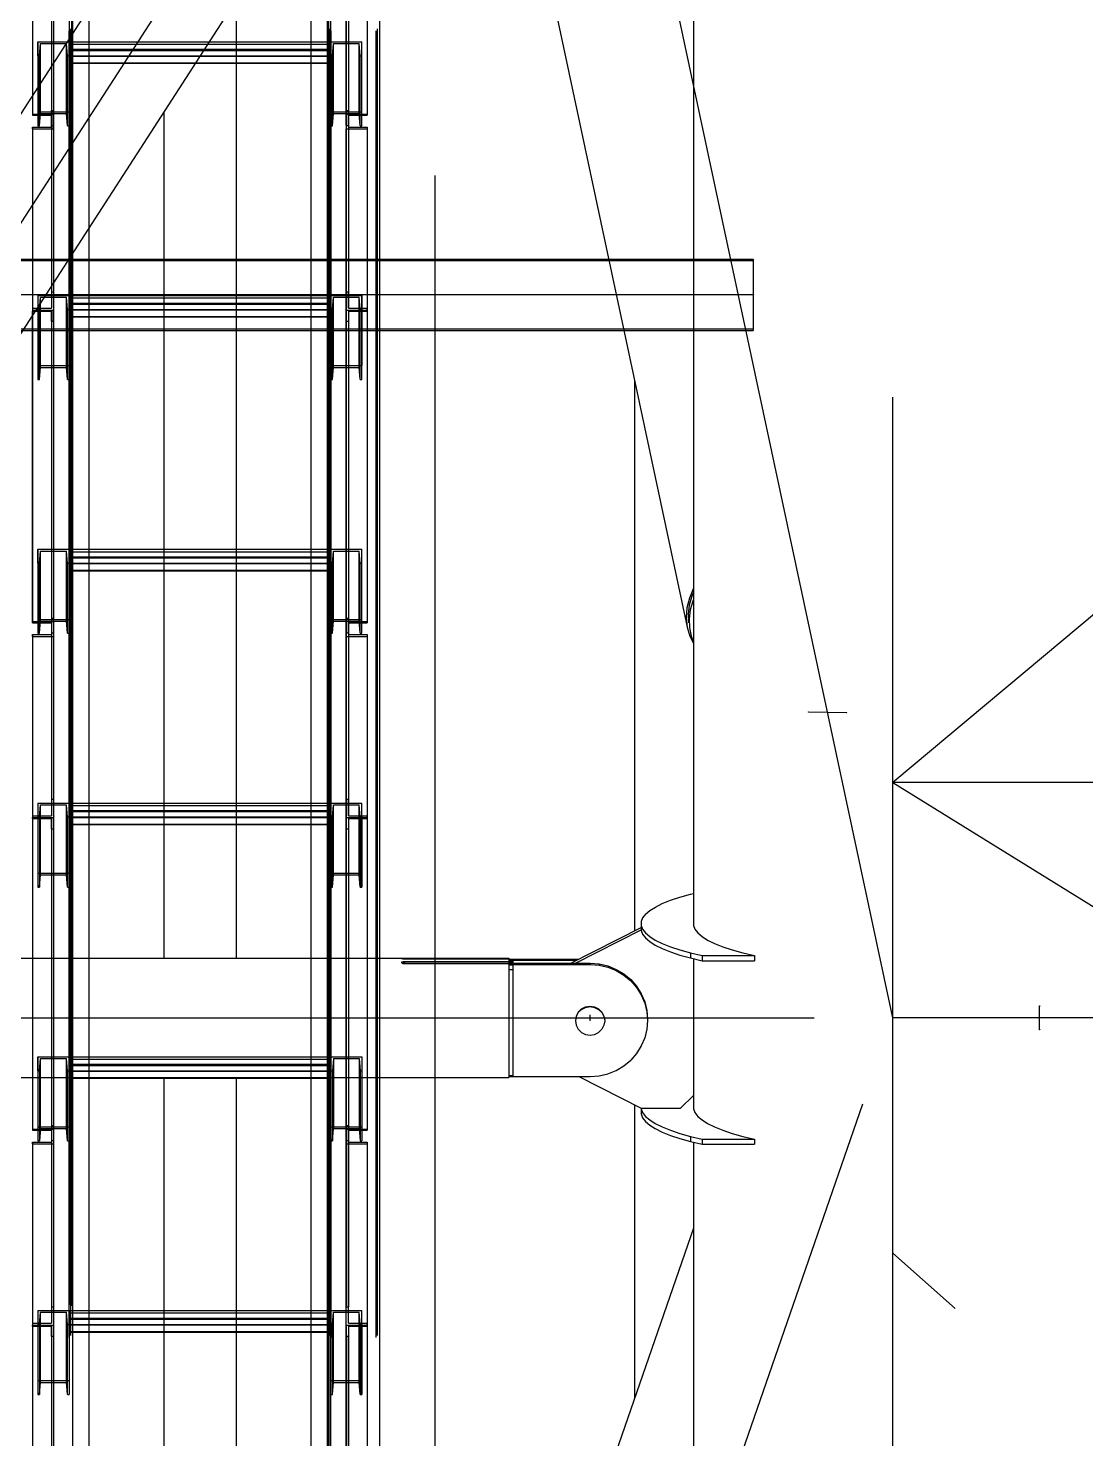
# Model space of a CAD drawing. Header units: millimetres. Extents: x 150209.93 to 150215.05, y 136675.65 to 136679.93.
# Drawn here: x 150213.5483 to 150213.6292, y 136676.1225 to 136676.2304 of the extents above; entities that cross this region are included whole.
import ezdxf

# ---------------------------------------------------------------- set-up
doc = ezdxf.new("R2010")
doc.units = ezdxf.units.MM
doc.header["$LTSCALE"] = 0.25
for name, pattern in [('CENTER', [50.8, 31.75, -6.35, 6.35, -6.35]), ('XKITLINE00', [0]), ('XKITLINE02', [4, 2, -2]), ('XKITLINE03', [6, 3, -1, 1, -1])]:
    doc.linetypes.add(name, pattern=pattern)

# ---------------------------------------------------------------- blocks, each defined once
blk = doc.blocks.new('çatıı')
at = {"color": 8, "linetype": 'CENTER'}
for p, q in [((25173.61, 4170.27), (23430, 2710.27)), ((23430, 2357.78), (23430, 3985.69)), ((22900, 2620.27), (23430, 3440.27)), ((23430, 2620.27), (23255, 3440.27)), ((23255, 1442.74), (23255, 3096.7)), ((23397.79, 2737.32), (23412.31, 2737.04)), ((24815.89, 2710.27), (23430, 2710.27)), ((23430, 2710.27), (23720.98, 2530.27)), ((23486.15, 2615.77), (23486.15, 2624.77)), ((22899.99, 2620.27), (23429.99, 2620.27)), ((23255, 2114.92), (23430, 2620.27)), ((23314.2, 2619.27), (23314.2, 2621.27)), ((23695.18, 2620.27), (23430, 2620.27)), ((24201.77, 1845.44), (23430, 2530.27))]:
    blk.add_line(p, q, dxfattribs=at)
at = {"color": 116, "linetype": 'XKITLINE02', "true_color": 0x136734}
for p, q in [((23115.02, 4010.31), (23115.02, 2304.77)), ((23122.52, 4010.31), (23122.52, 2304.77)), ((23214.97, 4010.31), (23214.97, 2597.45)), ((23115.87, 4009.98), (23115.87, 2305.1)), ((23122.52, 4005.73), (23122.52, 2597.45)), ((23207.47, 4010.11), (23207.47, 2304.77)), ((23207.47, 4005.52), (23207.47, 2597.45)), ((23214.12, 4009.98), (23214.12, 2597.45)), ((23114.92, 3997.81), (23114.92, 2298.3)), ((23115.45, 3998.62), (23115.45, 2299.1)), ((23213.68, 3998.62), (23213.68, 2597.45)), ((23214.53, 3998.62), (23214.52, 2299.1)), ((23215.06, 3997.81), (23215.06, 2298.3)), ((23232.3, 3997.81), (23232.29, 2298.3)), ((23232.83, 3998.62), (23232.82, 2299.1)), ((23116.3, 3967.65), (23116.3, 2597.45)), ((23233.68, 3786.04), (23233.68, 2597.45)), ((23101, 3085.27), (23101, 2965.62)), ((23108.2, 3084.84), (23108.2, 2961.74)), ((23109, 3085.27), (23109, 2961.74)), ((23220.98, 3085.27), (23220.98, 2961.74)), ((23221.78, 3084.84), (23221.78, 2961.74)), ((23228.98, 3085.27), (23228.98, 2965.62)), ((23122.52, 3006.6), (23122.52, 2922.53)), ((23116.3, 2996.97), (23116.3, 2912.9)), ((23103, 2988.39), (23103, 2993.73)), ((23103, 2993.73), (23115, 2993.73)), ((23103, 2993.73), (23103, 2961.57)), ((23103.68, 2988.39), (23104.07, 2993.05)), ((23104.07, 2993.05), (23113.94, 2993.05)), ((23104.07, 2966.23), (23104.07, 2993.05)), ((23114.32, 2988.39), (23113.94, 2993.05)), ((23113.94, 2966.23), (23113.94, 2993.05)), ((23115, 2993.73), (23115, 2985.51)), ((23115, 2993.73), (23168.54, 2993.73)), ((23115, 2988.39), (23115, 2993.73)), ((23115, 2993.73), (23115, 2961.57)), ((23115, 2992.79), (23214.98, 2992.79)), ((23115, 2990.85), (23166.68, 2990.85)), ((23115, 2990.43), (23214.98, 2990.43)), ((23207.47, 2993.73), (23214.98, 2993.73)), ((23207.47, 2990.85), (23214.98, 2990.85)), ((23214.98, 2993.73), (23214.98, 2985.51)), ((23214.98, 2966.91), (23214.98, 2993.73)), ((23214.98, 2988.39), (23214.98, 2993.73)), ((23214.98, 2993.73), (23226.98, 2993.73)), ((23215.66, 2988.39), (23216.05, 2993.05)), ((23216.05, 2966.23), (23216.05, 2993.05)), ((23216.05, 2993.05), (23225.92, 2993.05)), ((23225.92, 2966.23), (23225.92, 2993.05)), ((23226.3, 2988.39), (23225.92, 2993.05)), ((23226.98, 2966.91), (23226.98, 2993.73)), ((23226.98, 2988.39), (23226.98, 2993.73)), ((23103, 2988.39), (23103.68, 2988.39)), ((23103.68, 2961.57), (23103.68, 2988.39)), ((23114.32, 2988.39), (23115, 2988.39)), ((23114.32, 2961.57), (23114.32, 2988.39)), ((23115, 2988.39), (23214.98, 2988.39)), ((23115, 2988.22), (23214.98, 2988.22)), ((23115, 2985.67), (23214.98, 2985.67)), ((23115, 2985.51), (23163.23, 2985.51)), ((23207.47, 2985.51), (23214.98, 2985.51)), ((23214.98, 2961.57), (23214.98, 2988.39)), ((23214.98, 2988.39), (23215.66, 2988.39)), ((23215.66, 2961.57), (23215.66, 2988.39)), ((23226.3, 2961.57), (23226.3, 2988.39)), ((23226.3, 2988.39), (23226.98, 2988.39)), ((23226.98, 2961.57), (23226.98, 2988.39)), ((23101, 2966.06), (23109, 2966.06)), ((23101, 2965.62), (23108.2, 2965.62)), ((23103, 2966.91), (23115, 2966.91)), ((23103.68, 2961.57), (23104.07, 2966.23)), ((23104.07, 2966.23), (23113.94, 2966.23)), ((23108.2, 2967.38), (23109, 2967.38)), ((23108.2, 2961.11), (23108.2, 2967.38)), ((23108.2, 2967.38), (23108.2, 2891.79)), ((23109, 2960.41), (23109, 2967.38)), ((23109, 2967.38), (23109, 2891.09)), ((23114.32, 2961.57), (23113.94, 2966.23)), ((23214.98, 2961.57), (23214.98, 2966.91)), ((23214.98, 2966.91), (23226.98, 2966.91)), ((23215.66, 2961.57), (23216.05, 2966.23)), ((23216.05, 2966.23), (23225.92, 2966.23)), ((23220.98, 2967.38), (23220.98, 2898.06)), ((23220.98, 2967.38), (23221.78, 2967.38)), ((23220.98, 2961.74), (23220.98, 2966.06)), ((23220.98, 2966.06), (23228.98, 2966.06)), ((23220.98, 2963.9), (23220.98, 2891.09)), ((23221.78, 2967.38), (23221.78, 2898.06)), ((23221.78, 2961.74), (23221.78, 2965.62)), ((23221.78, 2965.62), (23228.98, 2965.62)), ((23221.78, 2963.9), (23221.78, 2891.79)), ((23226.3, 2961.57), (23225.92, 2966.23)), ((23226.98, 2961.57), (23226.98, 2966.91)), ((23228.98, 2965.62), (23228.98, 2966.06)), ((23101, 2961.11), (23108.2, 2961.11)), ((23101, 2960.41), (23101, 2961.11)), ((23101, 2961.11), (23101, 2891.09)), ((23101, 2960.41), (23109, 2960.41)), ((23103, 2961.57), (23103.68, 2961.57)), ((23108.2, 2961.74), (23109, 2961.74)), ((23114.32, 2961.57), (23115, 2961.57)), ((23214.98, 2961.57), (23215.66, 2961.57)), ((23220.98, 2961.74), (23221.78, 2961.74)), ((23220.98, 2960.41), (23228.98, 2960.41)), ((23221.78, 2961.11), (23228.98, 2961.11)), ((23226.3, 2961.57), (23226.98, 2961.57)), ((23228.98, 2961.11), (23228.98, 2891.09)), ((22953.33, 2909.99), (23376.64, 2909.99)), ((23060.47, 2910.59), (23122.52, 2910.59)), ((23207.47, 2910.59), (23233.68, 2910.59)), ((23324.15, 2910.59), (23376.64, 2910.59)), ((23376.64, 2910.59), (23376.64, 2883.29)), ((23103, 2896.63), (23103, 2891.29)), ((23103, 2896.63), (23115, 2896.63)), ((23103.68, 2891.29), (23104.07, 2895.95)), ((23104.07, 2895.95), (23113.94, 2895.95)), ((23104.07, 2869.14), (23104.07, 2895.95)), ((23108.2, 2898.06), (23109, 2898.06)), ((23114.32, 2891.29), (23113.94, 2895.95)), ((23113.94, 2869.14), (23113.94, 2895.95)), ((23115, 2896.63), (23115, 2888.42)), ((23115, 2896.63), (23214.98, 2896.63)), ((23115, 2896.63), (23115, 2891.29)), ((23115, 2895.7), (23214.98, 2895.7)), ((23115, 2893.76), (23122.52, 2893.76)), ((23115, 2893.76), (23115, 2864.48)), ((23115, 2893.34), (23214.98, 2893.34)), ((23207.47, 2893.76), (23214.98, 2893.76)), ((23214.98, 2896.63), (23214.98, 2888.42)), ((23214.98, 2896.63), (23214.98, 2869.82)), ((23214.98, 2891.29), (23214.98, 2896.63)), ((23214.98, 2896.63), (23226.98, 2896.63)), ((23215.66, 2891.29), (23216.05, 2895.95)), ((23216.05, 2869.14), (23216.05, 2895.95)), ((23216.05, 2895.95), (23225.92, 2895.95)), ((23220.98, 2891.09), (23220.98, 2898.06)), ((23220.98, 2898.06), (23221.78, 2898.06)), ((23221.78, 2891.79), (23221.78, 2898.06)), ((23225.92, 2869.14), (23225.92, 2895.95)), ((23226.3, 2891.29), (23225.92, 2895.95)), ((23226.98, 2896.63), (23226.98, 2869.82)), ((23226.98, 2891.29), (23226.98, 2896.63)), ((23101, 2891.79), (23108.2, 2891.79)), ((23101, 2891.09), (23109, 2891.09)), ((23101, 2891.09), (23101, 2771.44)), ((23101, 2891.09), (23109, 2891.09)), ((23101, 2890.66), (23108.2, 2890.66)), ((23101, 2771.44), (23101, 2890.66)), ((23103, 2892.32), (23103, 2864.48)), ((23103, 2891.29), (23103.68, 2891.29)), ((23103.68, 2864.48), (23103.68, 2891.29)), ((23108.2, 2886.77), (23108.2, 2890.66)), ((23108.2, 2890.66), (23108.2, 2767.56)), ((23109, 2886.77), (23109, 2891.09)), ((23109, 2891.09), (23109, 2767.56)), ((23114.32, 2891.29), (23115, 2891.29)), ((23114.32, 2864.48), (23114.32, 2891.29)), ((23115, 2891.29), (23214.98, 2891.29)), ((23115, 2891.13), (23214.98, 2891.13)), ((23115, 2888.58), (23214.98, 2888.58)), ((23115, 2888.42), (23122.52, 2888.42)), ((23207.47, 2888.42), (23214.98, 2888.42)), ((23214.98, 2864.48), (23214.98, 2891.29)), ((23214.98, 2891.29), (23215.66, 2891.29)), ((23215.66, 2864.48), (23215.66, 2891.29)), ((23220.98, 2891.09), (23228.98, 2891.09)), ((23220.98, 2891.09), (23220.98, 2767.56)), ((23220.98, 2891.09), (23228.98, 2891.09)), ((23221.78, 2891.79), (23228.98, 2891.79)), ((23221.78, 2890.66), (23221.78, 2767.56)), ((23221.78, 2890.66), (23228.98, 2890.66)), ((23226.3, 2864.48), (23226.3, 2891.29)), ((23226.3, 2891.29), (23226.98, 2891.29)), ((23226.98, 2864.48), (23226.98, 2891.29)), ((23228.98, 2891.09), (23228.98, 2891.79)), ((23228.98, 2891.09), (23228.98, 2771.44)), ((22953.33, 2883.89), (23376.64, 2883.89)), ((23042.83, 2883.29), (23122.52, 2883.29)), ((23108.2, 2886.77), (23109, 2886.77)), ((23207.47, 2883.29), (23233.68, 2883.29)), ((23220.98, 2886.77), (23221.78, 2886.77)), ((23327.14, 2883.29), (23376.64, 2883.29)), ((23103, 2869.82), (23115, 2869.82)), ((23103.68, 2864.48), (23104.07, 2869.14)), ((23104.07, 2869.14), (23113.94, 2869.14)), ((23114.32, 2864.48), (23113.94, 2869.14)), ((23214.98, 2864.48), (23214.98, 2869.82)), ((23214.98, 2869.82), (23226.98, 2869.82)), ((23215.66, 2864.48), (23216.05, 2869.14)), ((23216.05, 2869.14), (23225.92, 2869.14)), ((23226.3, 2864.48), (23225.92, 2869.14)), ((23226.98, 2864.48), (23226.98, 2869.82)), ((23103, 2864.48), (23103.68, 2864.48)), ((23114.32, 2864.48), (23115, 2864.48)), ((23214.98, 2864.48), (23215.66, 2864.48)), ((23226.3, 2864.48), (23226.98, 2864.48)), ((23103, 2794.2), (23103, 2799.54)), ((23103, 2799.54), (23115, 2799.54)), ((23103, 2799.54), (23103, 2767.39)), ((23103.68, 2794.2), (23104.07, 2798.86)), ((23104.07, 2798.86), (23113.94, 2798.86)), ((23104.07, 2772.05), (23104.07, 2798.86)), ((23114.32, 2794.2), (23113.94, 2798.86)), ((23113.94, 2772.05), (23113.94, 2798.86)), ((23115, 2799.54), (23115, 2791.33)), ((23115, 2799.54), (23122.52, 2799.54)), ((23115, 2794.2), (23115, 2799.54)), ((23115, 2799.54), (23115, 2767.39)), ((23115, 2798.61), (23214.98, 2798.61)), ((23115, 2796.67), (23122.52, 2796.67)), ((23115, 2796.24), (23214.98, 2796.24)), ((23207.47, 2799.54), (23214.98, 2799.54)), ((23207.47, 2796.67), (23214.98, 2796.67)), ((23214.98, 2799.54), (23214.98, 2791.33)), ((23214.98, 2772.73), (23214.98, 2799.54)), ((23214.98, 2794.2), (23214.98, 2799.54)), ((23214.98, 2799.54), (23226.98, 2799.54)), ((23215.66, 2794.2), (23216.05, 2798.86)), ((23216.05, 2772.05), (23216.05, 2798.86)), ((23216.05, 2798.86), (23225.92, 2798.86)), ((23225.92, 2772.05), (23225.92, 2798.86)), ((23226.3, 2794.2), (23225.92, 2798.86)), ((23226.98, 2772.73), (23226.98, 2799.54)), ((23226.98, 2794.2), (23226.98, 2799.54)), ((23103, 2794.2), (23103.68, 2794.2)), ((23103.68, 2767.39), (23103.68, 2794.2)), ((23114.32, 2794.2), (23115, 2794.2)), ((23114.32, 2767.39), (23114.32, 2794.2)), ((23115, 2794.2), (23214.98, 2794.2)), ((23115, 2794.04), (23214.98, 2794.04)), ((23115, 2791.49), (23214.98, 2791.49)), ((23115, 2791.33), (23122.52, 2791.33)), ((23207.47, 2791.33), (23214.98, 2791.33)), ((23214.98, 2767.39), (23214.98, 2794.2)), ((23214.98, 2794.2), (23215.66, 2794.2)), ((23215.66, 2767.39), (23215.66, 2794.2)), ((23226.3, 2767.39), (23226.3, 2794.2)), ((23226.3, 2794.2), (23226.98, 2794.2)), ((23226.98, 2767.39), (23226.98, 2794.2)), ((23101, 2771.87), (23109, 2771.87)), ((23101, 2771.44), (23108.2, 2771.44)), ((23103, 2772.73), (23115, 2772.73)), ((23103.68, 2767.39), (23104.07, 2772.05)), ((23104.07, 2772.05), (23113.94, 2772.05)), ((23108.2, 2773.2), (23109, 2773.2)), ((23108.2, 2773.2), (23108.2, 2766.93)), ((23108.2, 2773.2), (23108.2, 2697.6)), ((23109, 2773.2), (23109, 2766.23)), ((23109, 2773.2), (23109, 2696.91)), ((23114.32, 2767.39), (23113.94, 2772.05)), ((23214.98, 2767.39), (23214.98, 2772.73)), ((23214.98, 2772.73), (23226.98, 2772.73)), ((23215.66, 2767.39), (23216.05, 2772.05)), ((23216.05, 2772.05), (23225.92, 2772.05)), ((23220.98, 2773.2), (23220.98, 2703.88)), ((23220.98, 2773.2), (23221.78, 2773.2)), ((23220.98, 2767.56), (23220.98, 2771.87)), ((23220.98, 2771.87), (23228.98, 2771.87)), ((23220.98, 2769.71), (23220.98, 2696.91)), ((23221.78, 2773.2), (23221.78, 2703.88)), ((23221.78, 2767.56), (23221.78, 2771.44)), ((23221.78, 2771.44), (23228.98, 2771.44)), ((23221.78, 2769.71), (23221.78, 2697.6)), ((23226.3, 2767.39), (23225.92, 2772.05)), ((23226.98, 2767.39), (23226.98, 2772.73)), ((23228.98, 2771.44), (23228.98, 2771.87)), ((23101, 2766.93), (23108.2, 2766.93)), ((23101, 2766.23), (23101, 2766.93)), ((23101, 2766.93), (23101, 2696.91)), ((23101, 2766.23), (23109, 2766.23)), ((23103, 2767.39), (23103.68, 2767.39)), ((23108.2, 2767.56), (23109, 2767.56)), ((23114.32, 2767.39), (23115, 2767.39)), ((23214.98, 2767.39), (23215.66, 2767.39)), ((23220.98, 2767.56), (23221.78, 2767.56)), ((23220.98, 2766.23), (23228.98, 2766.23)), ((23221.78, 2766.93), (23228.98, 2766.93)), ((23226.3, 2767.39), (23226.98, 2767.39)), ((23228.98, 2766.93), (23228.98, 2696.91)), ((23103, 2702.45), (23103, 2693.54)), ((23103, 2702.45), (23115, 2702.45)), ((23103, 2702.45), (23103, 2670.29)), ((23103.68, 2697.11), (23104.07, 2701.77)), ((23104.07, 2701.77), (23113.94, 2701.77)), ((23104.07, 2674.95), (23104.07, 2701.77)), ((23108.2, 2703.88), (23109, 2703.88)), ((23114.32, 2697.11), (23113.94, 2701.77)), ((23113.94, 2674.95), (23113.94, 2701.77)), ((23115, 2702.45), (23115, 2694.24)), ((23115, 2702.45), (23122.52, 2702.45)), ((23115, 2697.11), (23115, 2702.45)), ((23115, 2702.45), (23115, 2670.29)), ((23115, 2701.52), (23214.98, 2701.52)), ((23115, 2699.58), (23122.52, 2699.58)), ((23115, 2699.15), (23214.98, 2699.15)), ((23207.47, 2702.45), (23214.98, 2702.45)), ((23207.47, 2699.58), (23214.98, 2699.58)), ((23214.98, 2702.45), (23214.98, 2694.24)), ((23214.98, 2675.63), (23214.98, 2702.45)), ((23214.98, 2697.11), (23214.98, 2702.45)), ((23214.98, 2702.45), (23226.98, 2702.45)), ((23215.66, 2697.11), (23216.05, 2701.77)), ((23216.05, 2674.95), (23216.05, 2701.77)), ((23216.05, 2701.77), (23225.92, 2701.77)), ((23220.98, 2696.91), (23220.98, 2703.88)), ((23220.98, 2703.88), (23221.78, 2703.88)), ((23221.78, 2697.6), (23221.78, 2703.88)), ((23225.92, 2674.95), (23225.92, 2701.77)), ((23226.3, 2697.11), (23225.92, 2701.77)), ((23226.98, 2675.63), (23226.98, 2702.45)), ((23226.98, 2697.11), (23226.98, 2702.45)), ((23101, 2697.6), (23108.2, 2697.6)), ((23101, 2696.48), (23101, 2696.91)), ((23101, 2696.91), (23109, 2696.91)), ((23101, 2696.91), (23101, 2577.26)), ((23101, 2696.91), (23109, 2696.91)), ((23101, 2696.48), (23108.2, 2696.48)), ((23103, 2697.11), (23103.68, 2697.11)), ((23103.68, 2697.11), (23103.68, 2670.29)), ((23108.2, 2692.59), (23108.2, 2696.48)), ((23108.2, 2696.48), (23108.2, 2573.37)), ((23109, 2696.91), (23109, 2573.37)), ((23114.32, 2697.11), (23115, 2697.11)), ((23114.32, 2670.29), (23114.32, 2697.11)), ((23115, 2697.11), (23214.98, 2697.11)), ((23115, 2696.95), (23214.98, 2696.95)), ((23115, 2694.4), (23214.98, 2694.4)), ((23115, 2694.24), (23122.52, 2694.24)), ((23207.47, 2694.24), (23214.98, 2694.24)), ((23214.98, 2670.29), (23214.98, 2697.11)), ((23214.98, 2697.11), (23215.66, 2697.11)), ((23215.66, 2670.29), (23215.66, 2697.11)), ((23220.98, 2696.91), (23220.98, 2573.37)), ((23220.98, 2696.91), (23228.98, 2696.91)), ((23220.98, 2696.91), (23228.98, 2696.91)), ((23221.78, 2697.6), (23228.98, 2697.6)), ((23221.78, 2696.48), (23221.78, 2573.37)), ((23221.78, 2696.48), (23228.98, 2696.48)), ((23226.3, 2697.11), (23226.3, 2670.29)), ((23226.3, 2697.11), (23226.98, 2697.11)), ((23226.98, 2697.11), (23226.98, 2670.29)), ((23228.98, 2696.91), (23228.98, 2697.6)), ((23228.98, 2696.91), (23228.98, 2577.26)), ((23108.2, 2692.59), (23109, 2692.59)), ((23220.98, 2692.59), (23221.78, 2692.59)), ((23103, 2675.63), (23115, 2675.63)), ((23103.68, 2670.29), (23104.07, 2674.95)), ((23104.07, 2674.95), (23113.94, 2674.95)), ((23114.32, 2670.29), (23113.94, 2674.95)), ((23214.98, 2670.29), (23214.98, 2675.63)), ((23214.98, 2675.63), (23226.98, 2675.63)), ((23215.66, 2670.29), (23216.05, 2674.95)), ((23216.05, 2674.95), (23225.92, 2674.95)), ((23226.3, 2670.29), (23225.92, 2674.95)), ((23226.98, 2670.29), (23226.98, 2675.63)), ((23103, 2670.29), (23103.68, 2670.29)), ((23114.32, 2670.29), (23115, 2670.29)), ((23214.98, 2670.29), (23215.66, 2670.29)), ((23226.3, 2670.29), (23226.98, 2670.29)), ((23103, 2600.02), (23103, 2605.36)), ((23103, 2605.36), (23115, 2605.36)), ((23103, 2605.36), (23103, 2573.2)), ((23103.68, 2600.02), (23104.07, 2604.68)), ((23104.07, 2604.68), (23113.94, 2604.68)), ((23104.07, 2577.86), (23104.07, 2604.68)), ((23114.32, 2600.02), (23113.94, 2604.68)), ((23113.94, 2577.86), (23113.94, 2604.68)), ((23115, 2605.36), (23115, 2573.2)), ((23115, 2605.36), (23115, 2597.15)), ((23115, 2605.36), (23214.98, 2605.36)), ((23115, 2604.42), (23214.98, 2604.42)), ((23115, 2602.49), (23214.98, 2602.49)), ((23115, 2602.06), (23214.98, 2602.06)), ((23214.98, 2605.36), (23214.98, 2578.54)), ((23214.98, 2605.36), (23226.98, 2605.36)), ((23214.98, 2605.36), (23214.98, 2597.15)), ((23214.98, 2602.05), (23214.98, 2573.2)), ((23216.05, 2604.68), (23215.66, 2600.02)), ((23216.05, 2604.68), (23216.05, 2577.86)), ((23216.05, 2604.68), (23225.92, 2604.68)), ((23225.92, 2604.68), (23225.92, 2577.86)), ((23225.92, 2604.68), (23226.3, 2600.02)), ((23226.98, 2605.36), (23226.98, 2578.54)), ((23226.98, 2602.05), (23226.98, 2573.2)), ((23103, 2600.02), (23103.68, 2600.02)), ((23103.68, 2600.02), (23103.68, 2573.2)), ((23114.32, 2600.02), (23115, 2600.02)), ((23114.32, 2573.2), (23114.32, 2600.02)), ((23115, 2600.02), (23214.98, 2600.02)), ((23115, 2599.86), (23214.98, 2599.86)), ((23115, 2597.31), (23214.98, 2597.31)), ((23115, 2597.15), (23122.52, 2597.15)), ((23207.47, 2597.15), (23214.98, 2597.15)), ((23214.12, 2598.43), (23214.12, 2305.1)), ((23214.97, 2598.43), (23214.97, 2304.77)), ((23214.98, 2600.02), (23215.66, 2600.02)), ((23215.66, 2600.02), (23215.66, 2573.2)), ((23226.3, 2600.02), (23226.3, 2573.2)), ((23226.3, 2600.02), (23226.98, 2600.02)), ((23101, 2577.69), (23109, 2577.69)), ((23101, 2577.26), (23108.2, 2577.26)), ((23103, 2578.54), (23115, 2578.54)), ((23104.07, 2577.86), (23103.68, 2573.2)), ((23104.07, 2577.86), (23113.94, 2577.86)), ((23108.2, 2579.02), (23109, 2579.02)), ((23108.2, 2579.02), (23108.2, 2503.42)), ((23109, 2579.02), (23109, 2572.05)), ((23114.32, 2573.2), (23113.94, 2577.86)), ((23214.98, 2573.2), (23214.98, 2578.54)), ((23214.98, 2578.54), (23226.98, 2578.54)), ((23215.66, 2573.2), (23216.05, 2577.86)), ((23216.05, 2577.86), (23225.92, 2577.86)), ((23220.98, 2579.02), (23220.98, 2509.69)), ((23220.98, 2579.02), (23221.78, 2579.02)), ((23220.98, 2572.05), (23220.98, 2577.86)), ((23220.98, 2573.37), (23220.98, 2577.69)), ((23220.98, 2577.69), (23228.98, 2577.69)), ((23221.78, 2579.02), (23221.78, 2509.69)), ((23221.78, 2572.74), (23221.78, 2577.86)), ((23221.78, 2573.37), (23221.78, 2577.26)), ((23221.78, 2577.26), (23228.98, 2577.26)), ((23225.92, 2577.86), (23226.3, 2573.2)), ((23226.98, 2578.54), (23226.98, 2573.2)), ((23228.98, 2577.26), (23228.98, 2577.69)), ((23101, 2572.74), (23108.2, 2572.74)), ((23101, 2572.05), (23101, 2572.74)), ((23101, 2572.74), (23101, 2502.72)), ((23101, 2572.05), (23109, 2572.05)), ((23103, 2573.2), (23103.68, 2573.2)), ((23108.2, 2573.37), (23109, 2573.37)), ((23109, 2572.05), (23109, 2502.72)), ((23114.32, 2573.2), (23115, 2573.2)), ((23214.98, 2573.2), (23215.66, 2573.2)), ((23220.98, 2573.37), (23221.78, 2573.37)), ((23220.98, 2502.72), (23220.98, 2572.05)), ((23220.98, 2572.05), (23228.98, 2572.05)), ((23221.78, 2503.42), (23221.78, 2572.74)), ((23221.78, 2572.74), (23228.98, 2572.74)), ((23226.3, 2573.2), (23226.98, 2573.2)), ((23228.98, 2572.74), (23228.98, 2502.72)), ((23108.2, 2509.69), (23109, 2509.69)), ((23103, 2508.27), (23103, 2499.36)), ((23103, 2508.27), (23115, 2508.27)), ((23103, 2508.27), (23103, 2476.11)), ((23103.68, 2502.93), (23104.07, 2507.59)), ((23104.07, 2507.59), (23113.94, 2507.59)), ((23104.07, 2480.77), (23104.07, 2507.59)), ((23114.32, 2502.93), (23113.94, 2507.59)), ((23113.94, 2480.77), (23113.94, 2507.59)), ((23115, 2502.93), (23115, 2508.27)), ((23115, 2508.27), (23115, 2476.11)), ((23115, 2508.27), (23115, 2500.05)), ((23115, 2508.27), (23122.52, 2508.27)), ((23115, 2507.33), (23214.98, 2507.33)), ((23115, 2505.39), (23122.52, 2505.39)), ((23115, 2504.97), (23214.98, 2504.97)), ((23207.47, 2508.27), (23214.98, 2508.27)), ((23207.47, 2505.39), (23214.98, 2505.39)), ((23214.98, 2481.45), (23214.98, 2508.27)), ((23214.98, 2502.93), (23214.98, 2508.27)), ((23214.98, 2508.27), (23226.98, 2508.27)), ((23214.98, 2508.27), (23214.98, 2500.05)), ((23215.66, 2502.93), (23216.05, 2507.59)), ((23216.05, 2480.77), (23216.05, 2507.59)), ((23216.05, 2507.59), (23225.92, 2507.59)), ((23220.98, 2502.72), (23220.98, 2509.69)), ((23220.98, 2509.69), (23221.78, 2509.69)), ((23221.78, 2503.42), (23221.78, 2509.69)), ((23225.92, 2480.77), (23225.92, 2507.59)), ((23226.3, 2502.93), (23225.92, 2507.59)), ((23226.98, 2481.45), (23226.98, 2508.27)), ((23226.98, 2502.93), (23226.98, 2508.27)), ((23101, 2503.42), (23108.2, 2503.42)), ((23101, 2502.29), (23101, 2502.72)), ((23101, 2502.72), (23109, 2502.72)), ((23101, 2502.72), (23101, 2383.08)), ((23101, 2502.72), (23109, 2502.72)), ((23101, 2502.29), (23108.2, 2502.29)), ((23103, 2502.93), (23103.68, 2502.93)), ((23103.68, 2502.93), (23103.68, 2476.11)), ((23108.2, 2498.41), (23108.2, 2502.29)), ((23108.2, 2502.29), (23108.2, 2379.19)), ((23109, 2502.72), (23109, 2379.19)), ((23114.32, 2502.93), (23115, 2502.93)), ((23114.32, 2476.11), (23114.32, 2502.93)), ((23115, 2502.93), (23214.98, 2502.93)), ((23115, 2502.76), (23214.98, 2502.76)), ((23115, 2500.22), (23214.98, 2500.22)), ((23115, 2500.05), (23122.52, 2500.05)), ((23207.47, 2500.05), (23214.98, 2500.05)), ((23214.98, 2476.11), (23214.98, 2502.93)), ((23214.98, 2502.93), (23215.66, 2502.93)), ((23215.66, 2476.11), (23215.66, 2502.93)), ((23220.98, 2502.72), (23220.98, 2383.51)), ((23220.98, 2502.72), (23228.98, 2502.72)), ((23220.98, 2502.72), (23228.98, 2502.72)), ((23221.78, 2503.42), (23228.98, 2503.42)), ((23221.78, 2502.29), (23221.78, 2379.19)), ((23221.78, 2502.29), (23228.98, 2502.29)), ((23226.3, 2502.93), (23226.3, 2476.11)), ((23226.3, 2502.93), (23226.98, 2502.93)), ((23226.98, 2502.93), (23226.98, 2476.11)), ((23228.98, 2502.72), (23228.98, 2503.42)), ((23228.98, 2502.72), (23228.98, 2383.08)), ((23108.2, 2498.41), (23109, 2498.41)), ((23220.98, 2498.41), (23221.78, 2498.41)), ((23221.78, 2384.36), (23221.78, 2498.41)), ((23103, 2481.45), (23115, 2481.45)), ((23103.68, 2476.11), (23104.07, 2480.77)), ((23104.07, 2480.77), (23113.94, 2480.77)), ((23114.32, 2476.11), (23113.94, 2480.77)), ((23214.98, 2476.11), (23214.98, 2481.45)), ((23214.98, 2481.45), (23226.98, 2481.45)), ((23215.66, 2476.11), (23216.05, 2480.77)), ((23216.05, 2480.77), (23225.92, 2480.77)), ((23226.3, 2476.11), (23225.92, 2480.77)), ((23226.98, 2476.11), (23226.98, 2481.45)), ((23103, 2476.11), (23103.68, 2476.11)), ((23114.32, 2476.11), (23115, 2476.11)), ((23214.98, 2476.11), (23215.66, 2476.11)), ((23226.3, 2476.11), (23226.98, 2476.11))]:
    blk.add_line(p, q, dxfattribs=at)
at = {"color": 1, "linetype": 'XKITLINE03'}
for p, q in [((23115.02, 4010.31), (23115.02, 2309.56)), ((23214.97, 2309.56), (23214.97, 4010.31)), ((23220.97, 2292.58), (23220.98, 4000.82)), ((23109, 3085.27), (23109, 2966.06)), ((23220.98, 2966.06), (23220.98, 3085.27)), ((23115, 2993.73), (23115, 2966.91)), ((23115, 2990.85), (23214.98, 2990.85)), ((23214.98, 2966.91), (23214.98, 2993.73)), ((23109, 2960.41), (23109, 2891.09)), ((23220.98, 2891.09), (23220.98, 2960.41)), ((23376.64, 2896.94), (22953.33, 2896.94)), ((23115, 2896.63), (23115, 2869.82)), ((23115, 2893.76), (23214.98, 2893.76)), ((23214.98, 2869.82), (23214.98, 2896.63)), ((23109, 2891.09), (23109, 2771.87)), ((23220.98, 2771.87), (23220.98, 2891.09)), ((23115, 2799.54), (23115, 2772.73)), ((23115, 2796.67), (23214.98, 2796.67)), ((23214.98, 2772.73), (23214.98, 2799.54)), ((23109, 2766.23), (23109, 2696.91)), ((23220.98, 2696.91), (23220.98, 2766.23)), ((23115, 2702.45), (23115, 2675.63)), ((23115, 2699.58), (23214.98, 2699.58)), ((23214.98, 2675.63), (23214.98, 2702.45)), ((23109, 2696.91), (23109, 2577.69)), ((23220.98, 2577.69), (23220.98, 2696.91)), ((23115, 2605.36), (23115, 2578.54)), ((23115, 2602.49), (23214.98, 2602.49)), ((23214.98, 2578.54), (23214.98, 2605.36)), ((23109, 2572.05), (23109, 2502.72)), ((23220.98, 2502.72), (23220.98, 2572.05)), ((23115, 2508.27), (23115, 2481.45)), ((23115, 2505.39), (23214.98, 2505.39)), ((23214.98, 2481.45), (23214.98, 2508.27)), ((23109, 2502.72), (23109, 2383.51)), ((23220.98, 2383.51), (23220.98, 2502.72))]:
    blk.add_line(p, q, dxfattribs=at)
at = {"color": 7, "linetype": 'XKITLINE00'}
for p, q in [((23116.3, 3417.45), (23116.3, 2996.97)), ((23233.68, 3094.5), (23233.68, 2643.09)), ((23213.68, 3063.56), (23213.68, 2643.09)), ((23207.47, 3053.95), (23207.47, 2643.09)), ((23166.68, 2990.85), (23207.47, 2990.85)), ((23168.54, 2993.73), (23207.47, 2993.73)), ((23163.23, 2985.51), (23207.47, 2985.51)), ((23122.52, 2922.53), (23122.52, 2643.09)), ((23116.3, 2912.9), (23116.3, 2643.09)), ((23122.52, 2910.59), (23207.47, 2910.59)), ((23233.68, 2910.59), (23324.15, 2910.59)), ((23122.52, 2893.76), (23207.47, 2893.76)), ((23122.52, 2888.42), (23207.47, 2888.42)), ((23122.52, 2883.29), (23207.47, 2883.29)), ((23233.68, 2883.29), (23327.14, 2883.29)), ((23122.52, 2799.54), (23207.47, 2799.54)), ((23122.52, 2796.67), (23207.47, 2796.67)), ((23122.52, 2791.33), (23207.47, 2791.33)), ((23122.52, 2702.45), (23207.47, 2702.45)), ((23122.52, 2699.58), (23207.47, 2699.58)), ((23122.52, 2694.24), (23207.47, 2694.24)), ((23116.3, 2597.45), (23116.3, 2298.19)), ((23122.52, 2597.45), (23122.52, 2307.13)), ((23122.52, 2597.15), (23207.47, 2597.15)), ((23207.47, 2597.45), (23207.47, 2307.13)), ((23213.68, 2597.45), (23213.67, 2298.19)), ((23233.68, 2597.45), (23233.67, 2298.19)), ((23122.52, 2508.27), (23207.47, 2508.27)), ((23122.52, 2505.39), (23207.47, 2505.39)), ((23122.52, 2500.05), (23207.47, 2500.05))]:
    blk.add_line(p, q, dxfattribs=at)
at = {"color": 8, "linetype": 'XKITLINE00'}
for p, q in [((23262.42, 3223.04), (23029.49, 2862.66)), ((23353.8, 3225.04), (23353.8, 2655.53)), ((23300.5, 3197.89), (23067.57, 2837.5)), ((23299.4, 3013.24), (23351.36, 2769.79)), ((23178.8, 3009.59), (23178.8, 2643.09)), ((23151.2, 2966.89), (23151.2, 2643.09)), ((23331.2, 2864.28), (23331.2, 2653.52)), ((23352.19, 2780.9), (23351.26, 2777.15)), ((23353.12, 2781.58), (23352.13, 2778.16)), ((23353.77, 2784.61), (23352.19, 2780.9)), ((23353.51, 2779.74), (23352.52, 2776.32)), ((23353.8, 2783.08), (23353.12, 2781.58)), ((23353.8, 2780.38), (23353.51, 2779.74)), ((23353.8, 2784.66), (23353.77, 2784.61)), ((23351.26, 2777.15), (23350.98, 2773.43)), ((23352.13, 2778.16), (23351.69, 2774.75)), ((23351.69, 2774.75), (23351.81, 2771.39)), ((23352.52, 2776.32), (23352.08, 2772.91)), ((23350.98, 2773.43), (23351.36, 2769.79)), ((23351.36, 2769.79), (23352.39, 2766.29)), ((23352.08, 2772.91), (23352.2, 2769.56)), ((23352.2, 2769.56), (23352.88, 2766.3)), ((23352.39, 2766.29), (23353.8, 2763.5)), ((23352.88, 2766.3), (23353.8, 2763.97)), ((23344.98, 2665.25), (23348.6, 2666.44)), ((23348.6, 2666.44), (23352.65, 2667.57)), ((23352.65, 2667.57), (23353.8, 2667.83)), ((23335.4, 2659.92), (23337.03, 2661.31)), ((23337.03, 2661.31), (23339.18, 2662.67)), ((23339.18, 2662.67), (23341.84, 2663.99)), ((23341.84, 2663.99), (23344.98, 2665.25)), ((23334.31, 2658.5), (23333.76, 2657.06)), ((23333.76, 2657.06), (23333.76, 2655.62)), ((23333.76, 2655.62), (23334.31, 2654.18)), ((23333.76, 2655.62), (23333.76, 2653.67)), ((23335.4, 2659.92), (23334.31, 2658.5)), ((23353.8, 2657.14), (23353.76, 2657.06)), ((23353.76, 2657.06), (23353.76, 2655.62)), ((23353.76, 2655.62), (23354.31, 2654.18)), ((23306.83, 2641.16), (23333.76, 2654.82)), ((23308.59, 2641.16), (23333.76, 2653.93)), ((23333.76, 2653.67), (23334.31, 2652.23)), ((23334.31, 2654.18), (23335.4, 2652.76)), ((23334.31, 2652.23), (23335.4, 2650.81)), ((23335.4, 2652.76), (23337.03, 2651.36)), ((23335.4, 2650.81), (23337.03, 2649.41)), ((23337.03, 2651.36), (23339.17, 2650)), ((23354.31, 2654.18), (23355.4, 2652.76)), ((23355.4, 2652.76), (23357.03, 2651.36)), ((23357.03, 2651.36), (23359.17, 2650)), ((23337.03, 2649.41), (23339.17, 2648.05)), ((23339.17, 2650), (23341.83, 2648.69)), ((23339.17, 2648.05), (23341.83, 2646.74)), ((23341.83, 2648.69), (23344.98, 2647.43)), ((23341.83, 2646.74), (23344.98, 2645.48)), ((23344.98, 2647.43), (23348.59, 2646.23)), ((23344.98, 2645.48), (23348.59, 2644.28)), ((23348.59, 2646.23), (23352.65, 2645.11)), ((23352.65, 2645.11), (23357.11, 2644.07)), ((23352.65, 2645.11), (23352.65, 2643.16)), ((23359.17, 2650), (23361.83, 2648.69)), ((23361.83, 2648.69), (23364.98, 2647.43)), ((23364.98, 2647.43), (23368.59, 2646.23)), ((23368.59, 2646.23), (23372.65, 2645.11)), ((23372.65, 2645.11), (23377.11, 2644.07)), ((23087.8, 2643.09), (23242.19, 2643.09)), ((23242.11, 2643.05), (23242.19, 2643.09)), ((23242.11, 2643.05), (23242.11, 2643.01)), ((23242.11, 2643.01), (23242.19, 2642.96)), ((23242.19, 2641.61), (23242.11, 2641.51)), ((23242.11, 2641.51), (23242.11, 2641.42)), ((23242.11, 2641.42), (23242.19, 2641.32)), ((23242.19, 2643.09), (23242.36, 2643.08)), ((23242.19, 2642.96), (23242.36, 2642.93)), ((23242.19, 2641.61), (23242.36, 2641.69)), ((23242.19, 2641.32), (23242.36, 2641.2)), ((23242.36, 2643.08), (23242.6, 2643.07)), ((23242.36, 2642.93), (23242.6, 2642.9)), ((23242.36, 2641.69), (23242.6, 2641.75)), ((23242.36, 2641.2), (23242.6, 2641.1)), ((23242.6, 2643.07), (23242.89, 2643.07)), ((23242.6, 2642.9), (23242.89, 2642.88)), ((23242.6, 2641.75), (23242.89, 2641.79)), ((23242.6, 2641.1), (23242.89, 2641.04)), ((23242.89, 2643.07), (23242.89, 2642.88)), ((23242.89, 2643.07), (23243.2, 2643.07)), ((23242.89, 2642.88), (23243.2, 2642.88)), ((23242.89, 2641.79), (23243.2, 2641.81)), ((23242.89, 2641.79), (23242.89, 2641.04)), ((23242.89, 2641.04), (23243.2, 2641.02)), ((23243.2, 2643.07), (23243.2, 2642.88)), ((23243.2, 2643.07), (23283.2, 2643.07)), ((23243.2, 2642.88), (23283.2, 2642.88)), ((23243.2, 2641.81), (23243.2, 2641.16)), ((23243.2, 2641.81), (23283.2, 2641.8)), ((23243.2, 2641.16), (23314.2, 2641.16)), ((23243.2, 2641.16), (23243.2, 2641.02)), ((23243.2, 2641.02), (23283.2, 2641.02)), ((23283.19, 2639.46), (23283.19, 2637.01)), ((23283.2, 2643.07), (23283.2, 2642.88)), ((23283.2, 2642.88), (23283.2, 2642.54)), ((23283.2, 2642.72), (23309.91, 2642.72)), ((23283.2, 2642.54), (23283.2, 2641.8)), ((23283.2, 2642.47), (23284.7, 2642.47)), ((23283.2, 2642.29), (23284.7, 2642.29)), ((23283.2, 2641.8), (23283.2, 2641.16)), ((23283.2, 2641.76), (23284.7, 2641.76)), ((23283.2, 2641.4), (23283.2, 2641.16)), ((23283.2, 2641.4), (23284.7, 2641.4)), ((23283.2, 2641.02), (23283.19, 2639.46)), ((23283.2, 2640.71), (23314.2, 2640.71)), ((23283.2, 2640.56), (23284.7, 2640.56)), ((23284.7, 2640.56), (23284.69, 2638.81)), ((23284.7, 2642.47), (23284.7, 2642.29)), ((23284.7, 2642.29), (23284.7, 2642.06)), ((23284.7, 2642.27), (23309.03, 2642.27)), ((23284.7, 2642.06), (23284.7, 2641.4)), ((23284.7, 2641.4), (23284.7, 2641.16)), ((23314.2, 2641.16), (23317.64, 2640.89)), ((23314.2, 2641.16), (23314.2, 2640.71)), ((23314.2, 2640.71), (23317.64, 2640.45)), ((23317.64, 2640.89), (23320.99, 2640.11)), ((23317.64, 2640.89), (23317.64, 2640.45)), ((23317.64, 2640.45), (23320.99, 2639.66)), ((23320.99, 2640.11), (23324.18, 2638.82)), ((23320.99, 2639.66), (23324.18, 2638.37)), ((23348.59, 2644.28), (23352.65, 2643.16)), ((23352.65, 2643.16), (23357.11, 2642.12)), ((23353.8, 2642.89), (23353.8, 2590.58)), ((23357.11, 2644.07), (23377.11, 2644.07)), ((23357.11, 2644.07), (23357.11, 2642.12)), ((23357.11, 2642.12), (23377.11, 2642.12)), ((23377.11, 2644.07), (23377.11, 2642.12)), ((23283.19, 2638.81), (23284.69, 2638.81)), ((23283.19, 2637.01), (23283.19, 2634.06)), ((23283.19, 2634.06), (23283.19, 2630.68)), ((23284.69, 2638.81), (23284.69, 2636.58)), ((23284.69, 2636.58), (23284.69, 2633.93)), ((23284.69, 2633.93), (23284.69, 2630.92)), ((23324.18, 2638.82), (23327.13, 2637.06)), ((23324.18, 2638.37), (23327.13, 2636.62)), ((23327.13, 2637.06), (23329.75, 2634.88)), ((23327.13, 2636.62), (23329.75, 2634.43)), ((23329.75, 2634.88), (23331.99, 2632.32)), ((23329.75, 2634.43), (23331.99, 2631.87)), ((23283.19, 2630.68), (23283.19, 2626.99)), ((23284.69, 2630.92), (23284.69, 2627.65)), ((23331.99, 2632.32), (23333.8, 2629.45)), ((23331.99, 2631.87), (23333.8, 2629)), ((23333.8, 2629.45), (23335.12, 2626.34)), ((23333.8, 2629), (23335.12, 2625.89)), ((23283.19, 2626.99), (23283.19, 2623.1)), ((23283.19, 2623.1), (23283.19, 2619.12)), ((23284.69, 2627.65), (23284.69, 2624.18)), ((23284.69, 2624.18), (23284.69, 2620.62)), ((23309.66, 2622.48), (23310.9, 2623.68)), ((23309.66, 2622.3), (23310.9, 2623.5)), ((23310.9, 2623.68), (23312.46, 2624.46)), ((23310.9, 2623.5), (23312.46, 2624.28)), ((23312.46, 2624.46), (23314.2, 2624.73)), ((23312.46, 2624.28), (23314.2, 2624.55)), ((23314.2, 2624.73), (23314.2, 2624.55)), ((23314.2, 2624.73), (23315.93, 2624.46)), ((23314.2, 2624.55), (23315.93, 2624.28)), ((23315.93, 2624.46), (23317.49, 2623.68)), ((23315.93, 2624.28), (23317.49, 2623.5)), ((23317.49, 2623.68), (23318.73, 2622.48)), ((23317.49, 2623.5), (23318.73, 2622.3)), ((23335.12, 2626.34), (23335.92, 2623.07)), ((23335.12, 2625.89), (23335.92, 2622.62)), ((23335.92, 2623.07), (23336.2, 2619.71)), ((23283.19, 2619.12), (23283.19, 2615.17)), ((23284.69, 2620.62), (23284.69, 2617.05)), ((23308.87, 2620.95), (23308.6, 2619.27)), ((23308.87, 2620.77), (23308.6, 2619.09)), ((23308.6, 2619.27), (23308.6, 2619.09)), ((23308.6, 2619.09), (23308.87, 2617.4)), ((23309.66, 2622.48), (23308.87, 2620.95)), ((23309.66, 2622.3), (23308.87, 2620.77)), ((23318.73, 2622.48), (23319.52, 2620.95)), ((23318.73, 2622.3), (23319.52, 2620.77)), ((23319.52, 2620.95), (23319.8, 2619.27)), ((23319.52, 2620.77), (23319.8, 2619.09)), ((23319.8, 2619.09), (23319.52, 2617.4)), ((23319.8, 2619.27), (23319.8, 2619.09)), ((23335.92, 2622.62), (23336.2, 2619.27)), ((23336.2, 2619.27), (23335.92, 2615.91)), ((23336.2, 2619.71), (23336.2, 2619.27)), ((23283.19, 2615.17), (23283.19, 2611.38)), ((23284.69, 2617.05), (23284.69, 2613.56)), ((23284.69, 2613.56), (23284.69, 2610.24)), ((23308.87, 2617.4), (23309.66, 2615.88)), ((23309.66, 2615.88), (23310.9, 2614.67)), ((23310.9, 2614.67), (23312.46, 2613.9)), ((23312.46, 2613.9), (23314.2, 2613.63)), ((23314.2, 2613.63), (23315.93, 2613.9)), ((23315.93, 2613.9), (23317.49, 2614.67)), ((23317.49, 2614.67), (23318.73, 2615.88)), ((23319.52, 2617.4), (23318.73, 2615.88)), ((23335.12, 2612.64), (23333.8, 2609.53)), ((23335.92, 2615.91), (23335.12, 2612.64)), ((23283.19, 2611.38), (23283.19, 2607.86)), ((23283.19, 2607.86), (23283.19, 2604.72)), ((23284.69, 2610.24), (23284.69, 2607.18)), ((23284.69, 2607.18), (23284.69, 2604.45)), ((23333.8, 2609.53), (23331.99, 2606.66)), ((23283.19, 2604.72), (23283.19, 2602.05)), ((23283.19, 2602.05), (23283.19, 2599.93)), ((23284.69, 2604.45), (23284.69, 2602.13)), ((23284.69, 2602.13), (23284.69, 2600.28)), ((23324.18, 2600.16), (23327.13, 2601.92)), ((23327.13, 2601.92), (23329.75, 2604.1)), ((23331.99, 2606.66), (23329.75, 2604.1)), ((23087.8, 2597.45), (23242.19, 2597.45)), ((23151.2, 2597.45), (23151.2, 2190.41)), ((23178.8, 2597.45), (23178.8, 2137.77)), ((23242.19, 2597.45), (23242.36, 2597.46)), ((23242.36, 2597.46), (23242.6, 2597.47)), ((23242.6, 2597.47), (23242.89, 2597.47)), ((23242.89, 2597.47), (23243.2, 2597.47)), ((23243.2, 2597.47), (23283.2, 2597.47)), ((23283.19, 2599.93), (23283.19, 2598.43)), ((23283.19, 2598.43), (23283.19, 2597.6)), ((23283.19, 2598.15), (23284.69, 2598.15)), ((23283.2, 2597.93), (23284.7, 2597.93)), ((23283.2, 2597.82), (23314.2, 2597.82)), ((23283.19, 2597.6), (23283.2, 2597.47)), ((23284.69, 2600.28), (23284.69, 2598.94)), ((23284.69, 2598.94), (23284.69, 2598.15)), ((23284.69, 2598.15), (23284.7, 2597.93)), ((23309.91, 2597.82), (23333.8, 2585.71)), ((23314.2, 2597.82), (23317.64, 2598.08)), ((23317.64, 2598.08), (23320.99, 2598.87)), ((23320.99, 2598.87), (23324.18, 2600.16)), ((23331.2, 2587.03), (23331.2, 2474.52)), ((23333.76, 2585.72), (23333.76, 2585.43)), ((23333.76, 2585.43), (23333.76, 2583.48)), ((23333.76, 2585.43), (23334.31, 2583.99)), ((23333.8, 2585.71), (23348.8, 2585.71)), ((23348.8, 2585.71), (23353.8, 2590.58)), ((23353.8, 2586.96), (23353.76, 2586.87)), ((23353.76, 2586.87), (23353.76, 2585.43)), ((23353.76, 2585.43), (23354.31, 2583.99)), ((23353.8, 2590.58), (23353.8, 2585.35)), ((23333.76, 2583.48), (23334.31, 2582.04)), ((23334.31, 2583.99), (23335.4, 2582.57)), ((23334.31, 2582.04), (23335.4, 2580.62)), ((23335.4, 2582.57), (23337.03, 2581.18)), ((23335.4, 2580.62), (23337.03, 2579.23)), ((23337.03, 2581.18), (23339.17, 2579.82)), ((23354.31, 2583.99), (23355.4, 2582.57)), ((23355.4, 2582.57), (23357.03, 2581.18)), ((23357.03, 2581.18), (23359.17, 2579.82)), ((23337.03, 2579.23), (23339.17, 2577.87)), ((23339.17, 2579.82), (23341.83, 2578.5)), ((23339.17, 2577.87), (23341.83, 2576.55)), ((23341.83, 2578.5), (23344.98, 2577.24)), ((23341.83, 2576.55), (23344.98, 2575.29)), ((23344.98, 2577.24), (23348.59, 2576.05)), ((23344.98, 2575.29), (23348.59, 2574.1)), ((23348.59, 2576.05), (23352.65, 2574.92)), ((23352.65, 2574.92), (23352.65, 2572.97)), ((23352.65, 2574.92), (23357.11, 2573.88)), ((23359.17, 2579.82), (23361.83, 2578.5)), ((23361.83, 2578.5), (23364.98, 2577.24)), ((23364.98, 2577.24), (23368.59, 2576.05)), ((23368.59, 2576.05), (23372.65, 2574.92)), ((23372.65, 2574.92), (23377.11, 2573.88)), ((23348.59, 2574.1), (23352.65, 2572.97)), ((23352.65, 2572.97), (23357.11, 2571.93)), ((23353.8, 2572.71), (23353.8, 2357.78)), ((23357.11, 2573.88), (23357.11, 2571.93)), ((23357.11, 2573.88), (23377.11, 2573.88)), ((23357.11, 2571.93), (23377.11, 2571.93)), ((23377.11, 2573.88), (23377.11, 2571.93)), ((23353.8, 2539.79), (23229.38, 2180.51))]:
    blk.add_line(p, q, dxfattribs=at)
at = {"color": 1, "linetype": 'XKITLINE00'}
for centre in [(23115, 2993.73), (23115, 2990.85), (23214.98, 2993.73), (23214.98, 2990.85), (23109, 2966.06), (23115, 2966.91), (23214.98, 2966.91), (23220.98, 2966.06), (23109, 2960.41), (23220.98, 2960.41), (23115, 2896.63), (23115, 2893.76), (23214.98, 2896.63), (23214.98, 2893.76), (23376.64, 2896.94), (23109, 2891.09), (23109, 2891.09), (23220.98, 2891.09), (23220.98, 2891.09), (23115, 2869.82), (23214.98, 2869.82), (23115, 2799.54), (23115, 2796.67), (23214.98, 2799.54), (23214.98, 2796.67), (23109, 2771.87), (23115, 2772.73), (23214.98, 2772.73), (23220.98, 2771.87), (23109, 2766.23), (23220.98, 2766.23), (23115, 2702.45), (23115, 2699.58), (23214.98, 2702.45), (23214.98, 2699.58), (23109, 2696.91), (23109, 2696.91), (23220.98, 2696.91), (23220.98, 2696.91), (23115, 2675.63), (23214.98, 2675.63), (23115, 2605.36), (23115, 2602.49), (23214.98, 2605.36), (23214.98, 2602.49), (23109, 2577.69), (23115, 2578.54), (23214.98, 2578.54), (23220.98, 2577.69), (23109, 2572.05), (23220.98, 2572.05), (23115, 2508.27), (23115, 2505.39), (23214.98, 2508.27), (23214.98, 2505.39), (23109, 2502.72), (23109, 2502.72), (23220.98, 2502.72), (23220.98, 2502.72), (23115, 2481.45), (23214.98, 2481.45)]:
    blk.add_circle(centre, 0.05, dxfattribs=at)
at = {"color": 8, "linetype": 'XKITLINE00'}
for centre in [(23397.79, 2737.32), (23412.31, 2737.04), (23430, 2710.27), (23430, 2710.27), (23430, 2710.27), (23486.15, 2624.77), (23314.2, 2621.27), (23314.2, 2619.27), (23429.99, 2620.27), (23430, 2620.27), (23430, 2620.27), (23430, 2620.27), (23486.15, 2615.77), (23430, 2530.27)]:
    blk.add_circle(centre, 0.05, dxfattribs=at)

msp = doc.modelspace()

# ---------------------------------------------------------------- block references
at = {"xscale": 0.0002000170049888334, "yscale": 0.0002000170049888334, "zscale": 0.0002000170049888334}
msp.add_blockref('çatıı', (150208.92807, 136675.63059), dxfattribs=at)

doc.saveas('drawing.dxf')
